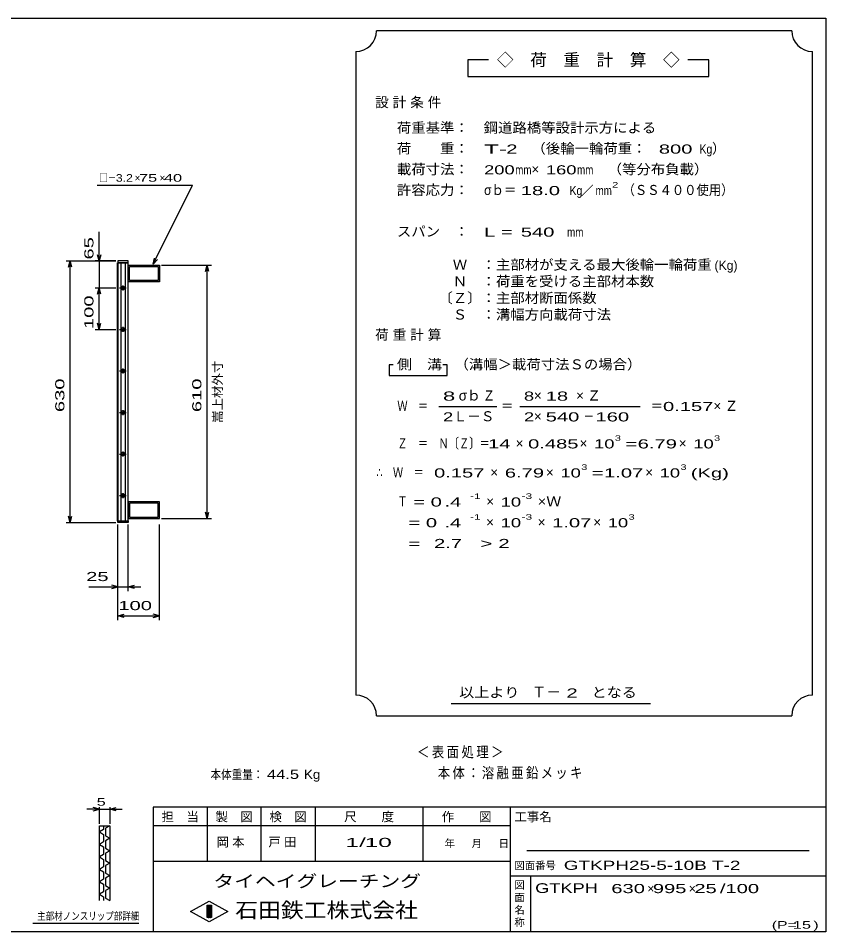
# Model space of a CAD drawing. Units: millimetres, scale not verified. Extents: x -1820 to 1731, y -1282 to 1054.
# Drawn here: x -214 to 1731, y -1146 to 1054 of the extents above; entities that cross this region are included whole.
import ezdxf
from ezdxf.enums import TextEntityAlignment as Align

# ---------------------------------------------------------------- set-up
doc = ezdxf.new("R2010")
doc.units = ezdxf.units.MM
doc.header["$LTSCALE"] = 10
for name, color, linetype, lineweight in [('0_2', 150, 'Continuous', 25), ('16', 3, 'Continuous', 25), ('22', 4, 'Continuous', 25), ('24', 2, 'Continuous', 25), ('32', 4, 'Continuous', 25)]:
    doc.layers.add(name, color=color, linetype=linetype, lineweight=lineweight)
doc.styles.add('ベクトル', font='')
doc.styles.get('ベクトル').set_extended_font_data('ベクトル')

msp = doc.modelspace()

# ---------------------------------------------------------------- linework, layer by layer
at = {"layer": '0_2'}
for p, q in [((-1729, 1053.5), (1731, 1053.5)), ((1731, 1053.5), (1731, -1146.5)), ((1731, -846.5), (111, -846.5)), ((111, -846.5), (111, -1146.5)), ((241, -846.5), (241, -976.5)), ((371, -976.5), (371, -846.5)), ((501, -846.5), (501, -976.5)), ((761, -976.5), (761, -846.5)), ((971, -846.5), (971, -1146.5)), ((971, -891.5), (111, -891.5)), ((1691, -951.5), (1011, -951.5)), ((111, -976.5), (971, -976.5)), ((971, -1011.5), (1731, -1011.5)), ((1021, -1146.5), (1021, -1011.5)), ((201, -1097.5), (246, -1072.5)), ((246, -1072.5), (291, -1097.5)), ((246, -1122.5), (201, -1097.5)), ((241, -1082.5), (251, -1082.5)), ((241, -1112.5), (241, -1082.5)), ((241, -1082.5), (243, -1082.5)), ((243, -1082.5), (243, -1112.5)), ((245, -1112.5), (245, -1082.5)), ((245, -1082.5), (247, -1082.5)), ((291, -1097.5), (246, -1122.5)), ((247, -1082.5), (247, -1112.5)), ((249, -1112.5), (249, -1082.5)), ((249, -1082.5), (251, -1082.5)), ((251, -1082.5), (251, -1112.5)), ((251, -1082.5), (251, -1112.5)), ((251, -1112.5), (241, -1112.5)), ((243, -1112.5), (245, -1112.5)), ((247, -1112.5), (249, -1112.5)), ((1731, -1146.5), (-1729, -1146.5))]:
    msp.add_line(p, q, dxfattribs=at)
at = {"layer": '16'}
for p, q in [((25.3, -156.5), (25.3, 464.5)), ((25.3, 464.5), (26, 464.5)), ((51, 469), (26, 469)), ((26, 469), (26, 464.5)), ((26, 464.5), (51, 464.5)), ((26, 464.5), (26, -156.5)), ((51, 464.5), (26, 464.5)), ((33, 464.5), (33, -156.5)), ((44, -156.5), (44, 464.5)), ((51, 464.5), (51, 469)), ((51, -156.5), (51, 464.5)), ((51, 419), (51, 459)), ((51, 459), (126, 459)), ((54, 422), (54, 456)), ((54, 456), (123, 456)), ((123, 456), (123, 422)), ((126, 459), (126, 419)), ((126, 419), (51, 419)), ((123, 422), (54, 422)), ((30, 404), (46, 404)), ((40, 407), (36, 407)), ((36, 401), (40, 401)), ((38, 410), (38, 398)), ((38, 310), (38, 298)), ((30, 304), (46, 304)), ((40, 307), (36, 307)), ((36, 301), (40, 301)), ((30, 204), (46, 204)), ((40, 207), (36, 207)), ((36, 201), (40, 201)), ((38, 210), (38, 198)), ((38, 110), (38, 98)), ((30, 104), (46, 104)), ((40, 107), (36, 107)), ((36, 101), (40, 101)), ((30, 4), (46, 4)), ((40, 7), (36, 7)), ((36, 1), (40, 1)), ((38, 10), (38, -2)), ((30, -96), (46, -96)), ((40, -93), (36, -93)), ((36, -99), (40, -99)), ((38, -90), (38, -102)), ((51, -111), (51, -151)), ((126, -111), (51, -111)), ((54, -114), (54, -148)), ((123, -114), (54, -114)), ((123, -148), (123, -114)), ((126, -151), (126, -111)), ((51, -151), (126, -151)), ((54, -148), (123, -148)), ((26, -156.5), (25.3, -156.5)), ((26, -156.5), (51, -156.5)), ((26, -161), (26, -156.5)), ((26, -156.5), (51, -156.5)), ((51, -161), (26, -161)), ((51, -156.5), (51, -161))]:
    msp.add_line(p, q, dxfattribs=at)
for centre, radius, start, end in [((36, 404), 3, 90, 270), ((38, 404), 4, 46.6, 133.4), ((38, 404), 4, 226.6, 313.4), ((40, 404), 3, 270, 90), ((38, 304), 4, 46.6, 133.4), ((36, 304), 3, 90, 270), ((38, 304), 4, 226.6, 313.4), ((40, 304), 3, 270, 90), ((36, 204), 3, 90, 270), ((38, 204), 4, 46.6, 133.4), ((38, 204), 4, 226.6, 313.4), ((40, 204), 3, 270, 90), ((36, 104), 3, 90, 270), ((38, 104), 4, 46.6, 133.4), ((38, 104), 4, 226.6, 313.4), ((40, 104), 3, 270, 90), ((36, 4), 3, 90, 270), ((38, 4), 4, 46.6, 133.4), ((38, 4), 4, 226.6, 313.4), ((40, 4), 3, 270, 90), ((36, -96), 3, 90, 270), ((38, -96), 4, 46.6, 133.4), ((38, -96), 4, 226.6, 313.4), ((40, -96), 3, 270, 90)]:
    msp.add_arc(centre, radius, start, end, dxfattribs=at)
at = {"layer": '22'}
for p, q in [((-24, 651.5), (206, 651.5)), ((111, 461.5), (206, 651.5)), ((-19, 469), (-19, 539)), ((-19, 469), (-23, 484)), ((-15, 484), (-19, 469)), ((-99, 469), (21, 469)), ((-93, 454), (-89, 469)), ((-85, 454), (-89, 469)), ((-89, -161), (-89, 469)), ((21, 469), (-29, 469)), ((-19, 469), (-19, 404)), ((111, 461.5), (114, 476.1)), ((111, 461.5), (121, 472.5)), ((131, 459), (251, 459)), ((237, 444), (241, 459)), ((245, 444), (241, 459)), ((241, -151), (241, 459)), ((-29, 404), (21, 404)), ((-23, 389), (-19, 404)), ((-15, 389), (-19, 404)), ((-19, 304), (-19, 404)), ((-19, 304), (-23, 319)), ((-19, 304), (-15, 319)), ((-29, 304), (21, 304)), ((-89, -161), (-93, -146)), ((-89, -161), (-85, -146)), ((131, -151), (251, -151)), ((241, -151), (237, -136)), ((241, -151), (245, -136)), ((-99, -161), (21, -161)), ((26, -326), (26, -166)), ((26, -396), (26, -166)), ((51, -326), (51, -166)), ((126, -396), (126, -166)), ((-44, -316), (26, -316)), ((26, -316), (11, -312)), ((11, -320), (26, -316)), ((26, -316), (51, -316)), ((51, -316), (66, -312)), ((66, -320), (51, -316)), ((51, -316), (81, -316)), ((26, -386), (41, -382)), ((41, -390), (26, -386)), ((26, -386), (126, -386)), ((126, -386), (111, -382)), ((111, -390), (126, -386))]:
    msp.add_line(p, q, dxfattribs=at)
at = {"layer": '24', "color": 4}
for p, q in [((1649, 1023.5), (649, 1023.5)), ((599, 973.5), (599, -576.5)), ((1699, -576.5), (1699, 973.5)), ((919, 953.5), (869, 953.5)), ((869, 953.5), (869, 913.5)), ((1449, 953.5), (1399, 953.5)), ((1449, 913.5), (1449, 953.5)), ((869, 913.5), (1449, 913.5)), ((689, 218.5), (679, 218.5)), ((679, 218.5), (679, 193.5)), ((819, 218.5), (809, 218.5)), ((819, 193.5), (819, 218.5)), ((679, 193.5), (819, 193.5)), ((799, 118.5), (939, 118.5)), ((994, 118.5), (1284, 118.5)), ((829, -596.5), (1309, -596.5)), ((649, -626.5), (1649, -626.5))]:
    msp.add_line(p, q, dxfattribs=at)
for centre, start, end in [((599, 1023.5), 270, 0), ((1699, 1023.5), 180, 270), ((599, -626.5), 0, 90), ((1699, -626.5), 90, 180)]:
    msp.add_arc(centre, 50, start, end, dxfattribs=at)
at = {"layer": '32'}
for p, q in [((-18.6, -851.3), (-48.6, -851.3)), ((-18.6, -851.3), (-33.6, -847.3)), ((-33.6, -855.3), (-18.6, -851.3)), ((-18.6, -886.3), (-18.6, -846.3)), ((-18.6, -851.3), (6.4, -851.3)), ((6.4, -846.3), (6.4, -886.3)), ((6.4, -851.3), (21.4, -847.3)), ((21.4, -855.3), (6.4, -851.3)), ((6.4, -851.3), (36.4, -851.3)), ((-18.6, -891.3), (6.4, -891.3)), ((-18.6, -1071.3), (-18.6, -891.3)), ((-8.6, -900.3), (-18.6, -906.3)), ((-8.6, -891.3), (-8.6, -900.3)), ((6.4, -891.3), (-3.6, -897.3)), ((-3.6, -897.3), (-3.6, -915.3)), ((6.4, -891.3), (6.4, -1071.3)), ((-18.6, -906.3), (-8.6, -912.3)), ((-8.6, -912.3), (-8.6, -930.3)), ((-3.6, -915.3), (6.4, -921.3)), ((6.4, -921.3), (-3.6, -927.3)), ((-8.6, -930.3), (-18.6, -936.3)), ((-18.6, -936.3), (-8.6, -942.3)), ((-8.6, -942.3), (-8.6, -960.3)), ((-3.6, -927.3), (-3.6, -945.3)), ((-3.6, -945.3), (6.4, -951.3)), ((-8.6, -960.3), (-18.6, -966.3)), ((-18.6, -966.3), (-8.6, -972.3)), ((6.4, -951.3), (-3.6, -957.3)), ((-3.6, -957.3), (-3.6, -975.3)), ((-8.6, -972.3), (-8.6, -990.3)), ((-3.6, -975.3), (6.4, -981.3)), ((6.4, -981.3), (-3.6, -987.3)), ((-3.6, -987.3), (-3.6, -1005.3)), ((-8.6, -990.3), (-18.6, -996.3)), ((-18.6, -996.3), (-8.6, -1002.3)), ((-8.6, -1002.3), (-8.6, -1020.3)), ((-3.6, -1005.3), (6.4, -1011.3)), ((6.4, -1011.3), (-3.6, -1017.3)), ((-8.6, -1020.3), (-18.6, -1026.3)), ((-18.6, -1026.3), (-8.6, -1032.3)), ((-8.6, -1032.3), (-8.6, -1050.3)), ((-3.6, -1017.3), (-3.6, -1035.3)), ((-8.6, -1050.3), (-18.6, -1056.3)), ((-3.6, -1035.3), (6.4, -1041.3)), ((6.4, -1041.3), (-3.6, -1047.3)), ((-3.6, -1047.3), (-3.6, -1065.3)), ((-18.6, -1056.3), (-8.6, -1062.3)), ((-8.6, -1062.3), (-8.6, -1071.3)), ((-3.6, -1065.3), (6.4, -1071.3)), ((76.4, -1126.3), (-178.6, -1126.3))]:
    msp.add_line(p, q, dxfattribs=at)

# ---------------------------------------------------------------- texts
at = {"layer": '0_2', "style": 'ベクトル'}
for s, height, p in [('担\u3000当', 21.99, (131, -869.5)), ('製\u3000図', 21.99, (261, -869.5)), ('検\u3000図', 21.99, (391, -869.5)), ('尺\u3000\u3000度', 21.99, (571, -869.5)), ('作\u3000\u3000図', 21.99, (806, -869.5)), ('工事名', 21.99, (981, -869.5)), ('年', 18.3, (813, -934)), ('月', 18.3, (878, -934)), ('日', 18.3, (943, -934)), ('図面番号', 18.33, (981, -987)), ('図', 18.3, (981, -1034)), ('面', 18.3, (981, -1064)), ('名', 18.3, (981, -1094)), ('称', 18.3, (981, -1124))]:
    msp.add_text(s, height=height, dxfattribs=at).set_placement(p, align=Align.MIDDLE_LEFT)
at = {"layer": '0_2', "color": 222, "style": 'ベクトル'}
for s, height, width, p in [('タイヘイグレーチング', 29.33, 1.25, (256, -1024.5)), ('石田鉄工株式会社', 36.66, 1.1, (308.5, -1094.5))]:
    msp.add_text(s, height=height, dxfattribs=dict(at, width=width)).set_placement(p, align=Align.MIDDLE_LEFT)
at = {"layer": '22', "color": 2, "style": 'ベクトル'}
for s, height, width, p in [('□－', 18.33, 0.8, (-19, 669)), ('3.2', 18.33, 1.2, (21, 669)), (' 75 ', 18.33, 1.6, (66, 669)), (' 40 ', 18.33, 1.6, (126, 669)), (' 25 ', 21.99, 1.65, (-64, -291)), (' 100 ', 21.99, 1.65, (13.5, -361)), ('本体重量：', 21.99, 0.85, (249, -767.5)), (' 44.5', 21.99, 1.35, (374, -767.5)), ('Kg', 21.99, 1.1, (474, -767.5)), ('1/', 21.99, 2, (574, -931.5)), (' 10 ', 21.99, 2, (604, -931.5)), ('GTKPH25-5-10B T-2', 21.99, 1.55, (1100, -986.5)), ('GTKPH', 23.46, 1.4, (1031, -1041.5)), (' 630 ', 21.99, 1.65, (1201, -1042.5)), (' 995 ', 21.99, 1.65, (1301, -1042.5)), (' 25 ', 21.99, 1.65, (1401, -1042.5)), ('/', 22, 1.65, (1476, -1042.5)), (' 100 ', 21.99, 1.65, (1476, -1042.5)), ('(P=', 18.33, 1.55, (1601, -1130)), (' 15 ', 18.33, 1.6, (1641, -1130)), (')', 18.3, 1.6, (1701, -1130))]:
    msp.add_text(s, height=height, dxfattribs=dict(at, width=width)).set_placement(p, align=Align.MIDDLE_LEFT)
for height, p in [(18.3, (66, 669)), (18.3, (126, 669)), (22, (1301, -1042.5)), (22, (1401, -1042.5))]:
    msp.add_text('×', height=height, dxfattribs=at).set_placement(p, align=Align.MIDDLE_LEFT)
at = {"layer": '22', "color": 2, "style": 'ベクトル', "width": 1.65}
for s, p in [(' 65 ', (-44, 459)), (' 100 ', (-44, 291.5)), (' 630 ', (-114, 91.5)), (' 610', (216, 91.5))]:
    msp.add_text(s, height=21.99, rotation=90, dxfattribs=at).set_placement(p, align=Align.MIDDLE_LEFT)
at = {"layer": '22', "color": 2, "style": 'ベクトル'}
msp.add_text('嵩上材外寸', height=21.99, rotation=90, dxfattribs=at).set_placement((266, 79), align=Align.MIDDLE_LEFT)
at = {"layer": '22', "color": 2, "attachment_point": 4, "style": 'ベクトル'}
for s, insert, char_height in [('\\T1.2;\\W0.85;＜表面処理＞', (746.5, -715), 25.66), ('\\T1.19;\\W0.85;本体：溶融亜鉛メッキ', (796.5, -765), 25.66), ('\\T1.25;岡本\u3000', (263.5, -931.5), 21.99), ('\\T1.25;戸田\u3000', (388.5, -931.5), 21.99)]:
    msp.add_mtext(s, dxfattribs=dict(at, insert=insert, char_height=char_height))
at = {"layer": '24', "style": 'ベクトル'}
for s, height, p in [('◇\u3000荷\u3000重\u3000計\u3000算\u3000◇', 29.33, (939, 953.5)), ('）', 24.2, (1457, 740)), ('×', 24.2, (1022, 690)), ('／', 22, (1141.5, 638.5)), ('(Kg)', 21.99, (1463, 458.5)), ('σｂ', 24.19, (847, 145)), ('×', 24.2, (1028, 145)), ('Ｌ－Ｓ', 24.19, (834, 95)), ('×', 24.2, (1028, 95)), ('×', 24.2, (984, 30)), ('×', 24.2, (1138, 30)), ('×', 24.2, (1377, 30)), ('×', 24.2, (923, -40)), ('×', 24.2, (1057, -40)), ('×', 24.2, (1296, -40)), ('×', 24.2, (913, -110)), ('×', 24.2, (913, -160)), ('×', 24.2, (1037, -160)), ('×', 24.2, (1171, -160)), ('Ｔ－', 25.66, (1023, -569))]:
    msp.add_text(s, height=height, dxfattribs=at).set_placement(p, align=Align.MIDDLE_LEFT)
for s, height, width, p in [('荷重基準：\u3000', 24.19, 1.05, (698, 790)), ('鋼道路橋等設計示方による', 24.19, 1.05, (907, 790)), ('荷\u3000\u3000重：\u3000', 24.19, 1.05, (698, 740)), ('T-', 21.99, 2, (908, 738.5)), (' 2 ', 21.99, 1.65, (948, 738.5)), ('（後輪一輪荷重：', 24.19, 1.05, (1022, 740)), ('  800', 21.99, 1.65, (1302, 738.5)), ('Kg', 21.99, 0.85, (1427, 738.5)), ('載荷寸法：\u3000', 24.19, 1.05, (698, 690)), ('\u3000（等分布負載）', 24.19, 1.05, (1171, 690)), ('200', 21.99, 1.5, (908, 688.5)), ('mm', 21.99, 0.8, (983, 688.5)), ('160', 21.99, 1.5, (1057, 688.5)), ('mm', 21.99, 0.8, (1132, 688.5)), ('許容応力：\u3000', 24.19, 1.05, (698, 640)), ('σｂ＝', 24.19, 0.9, (908, 640)), (' 18.0', 21.99, 1.65, (983, 638.5)), ('Kg', 21.99, 0.85, (1114, 638.5)), ('mm', 21.99, 0.8, (1176.5, 638.5)), ('2', 13.2, 1.5, (1216.5, 652.5)), ('（ＳＳ４００使用）', 24.19, 0.9, (1241.5, 640)), ('スパン\u3000：\u3000', 24.19, 1.05, (698, 540)), ('L =', 21.99, 1.65, (908, 538.5)), (' 540 ', 21.99, 1.65, (983, 538.5)), ('mm', 21.99, 0.8, (1108, 538.5)), ('\u3000Ｗ\u3000：主部材が支える最大後輪一輪荷重', 24.19, 1.05, (798, 460)), ('\u3000Ｎ\u3000：荷重を受ける主部材本数', 24.19, 1.05, (798, 420)), ('〔Ｚ〕：主部材断面係数', 24.19, 1.05, (798, 380)), ('\u3000Ｓ\u3000：溝幅方向載荷寸法', 24.19, 1.05, (798, 340)), ('側\u3000溝', 24.19, 1.1, (698, 220)), ('\u3000（溝幅＞載荷寸法Ｓの場合）', 24.19, 1.05, (802, 220)), ('8', 22, 1.8, (809, 143.5)), ('Ｚ', 24.2, 0.9, (905, 145)), ('8', 22, 1.5, (1004, 143.5)), (' 18 ', 21.99, 1.65, (1043, 143.5)), ('Ｗ\u3000＝', 24.19, 0.75, (699, 120)), ('＝', 24.2, 0.9, (949, 120)), ('＝', 24.2, 0.9, (1309, 120)), ('0.157', 21.99, 1.65, (1339, 118.5)), ('2', 22, 1.5, (809, 93.5)), ('2', 22, 1.5, (1004, 93.5)), (' 540 ', 21.99, 1.65, (1043, 93.5)), ('－', 24.2, 0.75, (1148, 95)), (' 160 ', 21.99, 1.65, (1163, 93.5)), ('Ｚ\u3000＝\u3000Ｎ〔Ｚ〕＝', 24.19, 0.75, (699, 30)), ('3', 13.2, 1.5, (1223, 42.5)), ('3', 13.2, 1.5, (1462, 42.5)), (' 14 ', 21.99, 1.65, (904, 28.5)), ('0.485', 21.99, 1.65, (1014, 28.5)), ('10', 21.99, 1.5, (1173, 28.5)), ('=', 22, 1.7, (1248, 28.5)), ('6.79', 21.99, 1.65, (1278, 28.5)), ('10', 21.99, 1.5, (1412, 28.5)), ('3', 13.2, 1.5, (1142, -27.5)), ('3', 13.2, 1.5, (1381, -27.5)), ('∴\u3000Ｗ\u3000＝', 24.19, 0.75, (649, -40)), (' 0.157', 21.99, 1.65, (774, -41.5)), ('6.79', 21.99, 1.65, (958, -41.5)), ('10', 21.99, 1.5, (1092, -41.5)), ('=', 22, 1.7, (1167, -41.5)), ('1.07', 21.99, 1.65, (1197, -41.5)), ('10', 21.99, 1.5, (1331, -41.5)), ('(Kg)', 21.99, 1.65, (1406, -41.5)), ('Ｔ', 24.2, 0.75, (699, -110)), (' = 0', 21.99, 1.65, (724, -111.5)), (' .4 ', 21.99, 1.65, (799, -111.5)), ('-1', 13.2, 1.65, (874, -97.5)), ('10', 21.99, 1.5, (948, -111.5)), ('-3', 13.2, 1.65, (998, -97.5)), ('×Ｗ', 24.19, 1.1, (1037, -110)), ('  = 0', 21.99, 1.65, (699, -161.5)), (' .4 ', 21.99, 1.65, (799, -161.5)), ('-1', 13.2, 1.65, (874, -147.5)), ('10', 21.99, 1.5, (948, -161.5)), ('-3', 13.2, 1.65, (998, -147.5)), ('1.07', 21.99, 1.65, (1072, -161.5)), ('10', 21.99, 1.5, (1206, -161.5)), ('3', 13.2, 1.5, (1256, -147.5)), ('  =', 21.99, 1.65, (699, -211.5)), (' 2.7', 21.99, 1.65, (774, -211.5)), ('>', 22, 1.7, (899, -211.5)), (' 2 ', 21.99, 1.65, (929, -211.5)), ('以上より\u3000', 24.19, 1.1, (848, -570)), (' 2 ', 21.99, 1.65, (1093, -571.5)), ('となる', 24.19, 1.1, (1167, -570))]:
    msp.add_text(s, height=height, dxfattribs=dict(at, width=width)).set_placement(p, align=Align.MIDDLE_LEFT)
at = {"layer": '24', "char_height": 24.19, "attachment_point": 4, "style": 'ベクトル'}
for s, insert in [('\\T1.28;設計条件', (645.5, 850)), ('\\T1.28;荷重計算', (645.5, 290)), ('\\T1.42;×Ｚ', (1129.5, 145)), ('\\T1.42;×Ｚ', (1460.5, 120))]:
    msp.add_mtext(s, dxfattribs=dict(at, insert=insert))
at = {"layer": '32', "color": 2, "style": 'ベクトル'}
for s, width, p in [(' 5 ', 1.6, (-36.1, -833.8)), ('主部材ノンスリップ部詳細', 0.8, (-168.6, -1108.8))]:
    msp.add_text(s, height=18.33, dxfattribs=dict(at, width=width)).set_placement(p, align=Align.MIDDLE_LEFT)

doc.saveas('drawing.dxf')
